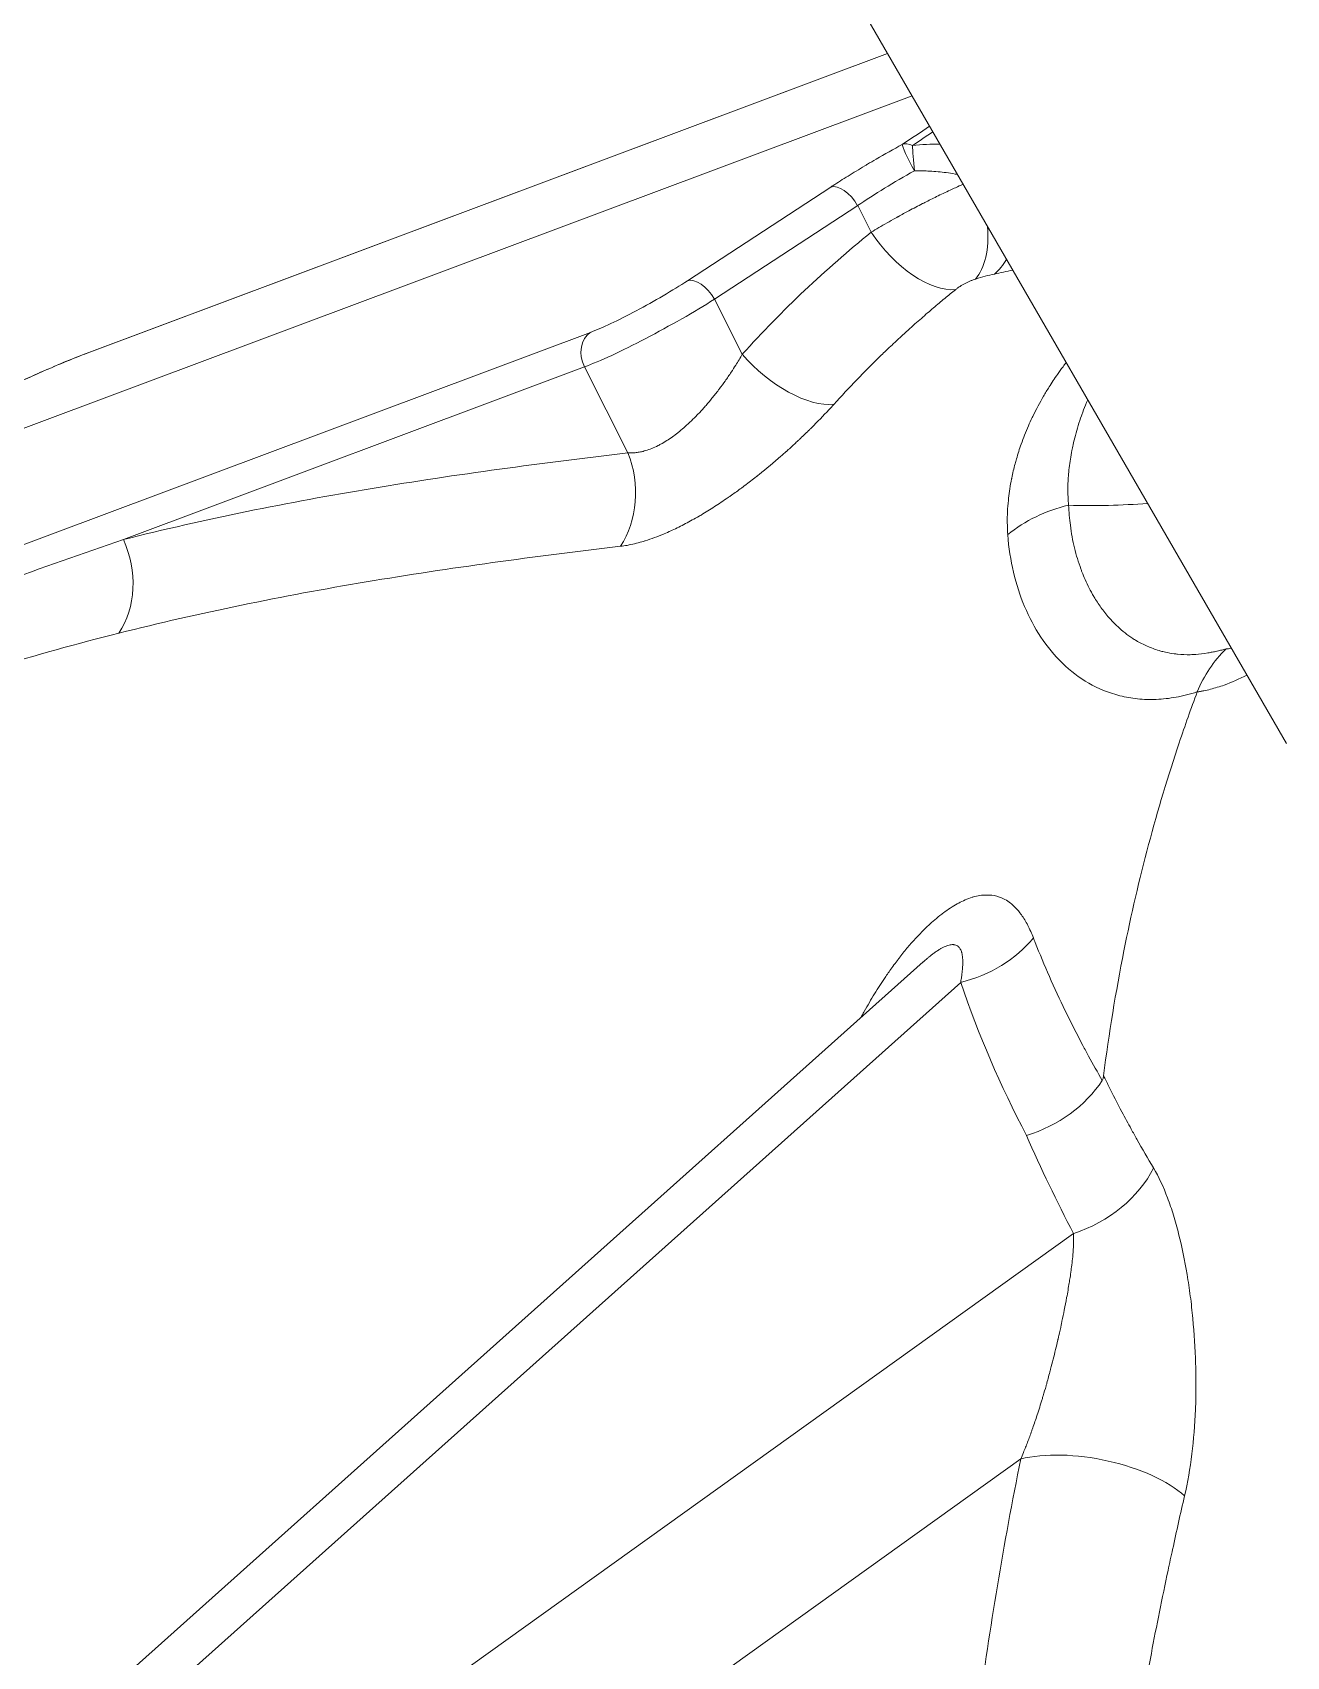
# Model space of a CAD drawing. Header units: millimetres. Extents: x -2122 to 22797, y 3569 to 89276.
# Drawn here: x 6166.5 to 6257.8, y 81615.7 to 81734 of the extents above; entities that cross this region are included whole.
import ezdxf

# ---------------------------------------------------------------- set-up
doc = ezdxf.new("R2010")
doc.units = ezdxf.units.MM
doc.header["$LTSCALE"] = 20
doc.layers.add('IA-TRAZ', color=8, linetype='Continuous', lineweight=5)

# ---------------------------------------------------------------- blocks, each defined once
blk = doc.blocks.new('A$C6cb7b9ed')
at = {"color": 0, "linetype": 'Continuous', "lineweight": 0, "extrusion": (2.77556e-16, 0.816497, 0.57735)}
for p, q in [((-2211.93, 5715.74), (-2299.34, 5867.06)), ((-2299.48, 5744.12), (-2240.98, 5766.03)), ((-2299.36, 5744.18), (-2240.98, 5766.04)), ((-2239.2, 5762.95), (-2335.75, 5726.8)), ((-2245.13, 5756.3), (-2255.56, 5749.47)), ((-2253.6, 5748.12), (-2243.16, 5754.95)), ((-2243.16, 5754.95), (-2242.18, 5753)), ((-2251.57, 5744.11), (-2253.6, 5748.12)), ((-2262.63, 5745.71), (-2359.69, 5709.36)), ((-2296.66, 5730.61), (-2263.07, 5743.19)), ((-2263.07, 5743.19), (-2259.9, 5736.92)), ((-2238.39, 5699.83), (-2299.88, 5644.84)), ((-2295.61, 5644.72), (-2235.66, 5698.34)), ((-2227.43, 5680.04), (-2285.14, 5638.68)), ((-2278.87, 5629.52), (-2231.28, 5663.62))]:
    blk.add_line(p, q, dxfattribs=at)
at = {"color": 0, "linetype": 'Continuous', "lineweight": 0, "extrusion": (-1.00222e-15, -4.2382e-16, -1)}
blk.add_ellipse((-2238.96, 5757.69), major_axis=(-0.95, 1.73), ratio=0.079672, start_param=-1.64622, end_param=-0.108928, dxfattribs=at)
at = {"color": 0, "linetype": 'Continuous', "lineweight": 0}
for centre, major_axis, ratio, start_param, end_param in [((-2238.96, 5757.69), (-1.09, 1.65), 0.559441, -0.721423, -0.131116), ((-2244.17, 5754.58), (-1.08, 1.65), 0.529204, -1.696123, -0.128066), ((-2237.46, 5754.97), (1.98, -6), 0.538259, 0.31409, 1.138154), ((-2236.06, 5755.36), (1.3, -6.19), 0.720079, 0.379221, 0.655771), ((-2254.6, 5747.76), (-1.08, 1.65), 0.529204, -1.696123, -0.128066), ((-2264.37, 5734.34), (-0.74, 6.28), 0.792327, -2.396692, -1.241671), ((-2240.24, 5782.54), (47.5, -34.08), 0.754344, -0.84227, -0.73103), ((-2301.13, 5728.03), (-1.54, 6.13), 0.805696, -2.514891, -1.345427), ((-2236.66, 5704.11), (7.48, 2.53), 0.737125, -1.685491, -0.859745), ((-2231.86, 5692.96), (7.14, 3.39), 0.728248, -1.771206, -0.865523), ((-2228.43, 5685.81), (6.99, 3.68), 0.724338, -1.800621, -0.787684), ((-2226.01, 5660.22), (-7.75, 1.55), 0.430767, -2.513071, -0.739128)]:
    blk.add_ellipse(centre, major_axis=major_axis, ratio=ratio, start_param=start_param, end_param=end_param, dxfattribs=at)
at = {"color": 0, "linetype": 'Continuous', "lineweight": 0, "extrusion": (-2.14319e-15, -4.49441e-17, -1)}
blk.add_ellipse((-2238.96, 5757.69), major_axis=(-0.19, 1.97), ratio=0.043695, start_param=-1.671463, end_param=-0.579916, dxfattribs=at)
at = {"color": 0, "linetype": 'Continuous', "lineweight": 0, "extrusion": (5.55903e-16, -5.76794e-16, -1)}
blk.add_ellipse((-2239.14, 5756.37), major_axis=(6.86, 3.95), ratio=0.115747, start_param=-2.129847, end_param=-1.487653, dxfattribs=at)
at = {"color": 0, "linetype": 'Continuous', "lineweight": 0, "extrusion": (-1.78332e-17, 1.99352e-16, -1)}
blk.add_ellipse((-2238.97, 5754.16), major_axis=(3.96, -4.93), ratio=0.51835, start_param=0.321714, end_param=1.747582, dxfattribs=at)
at = {"color": 0, "linetype": 'Continuous', "lineweight": 0, "extrusion": (-1.29861e-16, 1.88471e-16, -1)}
blk.add_ellipse((-2261.67, 5744), major_axis=(-0.69, 1.85), ratio=0.812738, start_param=-1.705522, end_param=-0.187085, dxfattribs=at)
at = {"color": 0, "linetype": 'Continuous', "lineweight": 0, "extrusion": (-7.7876e-17, 2.0794e-16, -1)}
blk.add_ellipse((-2298.66, 5742.33), major_axis=(-0.69, 1.85), ratio=0.812738, start_param=-0.082365, end_param=0, dxfattribs=at)
at = {"color": 0, "linetype": 'Continuous', "lineweight": 0, "extrusion": (1.15554e-16, 4.53293e-17, -1)}
blk.add_ellipse((-2248.36, 5745.27), major_axis=(-4.7, 4.23), ratio=0.491937, start_param=-2.727679, end_param=-1.312909, dxfattribs=at)
at = {"color": 0, "linetype": 'Continuous', "lineweight": 0, "extrusion": (1.72633e-17, 2.28226e-16, -1)}
blk.add_ellipse((-2225.7, 5724.76), major_axis=(9.74, 1.67), ratio=0.87119, start_param=-2.148387, end_param=-1.63804, dxfattribs=at)
at = {"color": 0, "linetype": 'Continuous', "lineweight": 0, "extrusion": (-5.343e-17, 1.50573e-17, -1)}
blk.add_ellipse((-2212.23, 5716.58), major_axis=(2.23, 7.91), ratio=0.830575, start_param=-1.432656, end_param=-0.960015, dxfattribs=at)
at = {"color": 0, "linetype": 'Continuous', "lineweight": 0}
for points in [[(-2237.92, 5760.73), (-2238.58, 5760.29), (-2239.25, 5759.84), (-2239.92, 5759.4)], [(-2239.17, 5759.33), (-2238.67, 5759.66), (-2238.18, 5759.99), (-2237.68, 5760.31)], [(-2237.17, 5759.43), (-2237.82, 5759.43), (-2238.49, 5759.4), (-2239.17, 5759.33)], [(-2233.2, 5749.96), (-2232.76, 5750.05), (-2232.32, 5750.15), (-2231.86, 5750.25)], [(-2235.66, 5698.34), (-2234.37, 5694.53), (-2232.76, 5690.82), (-2230.86, 5687.19)], [(-2230.86, 5687.19), (-2229.82, 5684.77), (-2228.67, 5682.4), (-2227.43, 5680.04)], [(-2231.28, 5663.62), (-2232.53, 5657.42), (-2233.55, 5651.29), (-2234.35, 5645.22)]]:
    blk.add_open_spline(points, degree=3, dxfattribs=at)
for points, knots in [([(-2239.92, 5759.4), (-2240.55, 5759.06), (-2241.19, 5758.7), (-2241.82, 5758.33), (-2242.03, 5758.21), (-2242.24, 5758.08), (-2242.45, 5757.96), (-2242.52, 5757.92), (-2242.59, 5757.88), (-2242.65, 5757.84), (-2243.07, 5757.59), (-2243.47, 5757.34), (-2243.86, 5757.1), (-2244.24, 5756.87), (-2244.61, 5756.63), (-2244.96, 5756.41), (-2245.01, 5756.37), (-2245.07, 5756.33), (-2245.13, 5756.3)], [0.8762429, 0.8762429, 0.8762429, 0.8762429, 1.098343, 1.098343, 1.098343, 1.1730731, 1.1730731, 1.1730731, 1.1973396, 1.1973396, 1.1973396, 1.3466721, 1.3466721, 1.3466721, 1.4942086, 1.4942086, 1.4942086, 1.5184364, 1.5184364, 1.5184364, 1.5184364]), ([(-2239.02, 5757.48), (-2238.84, 5757.49), (-2238.65, 5757.49), (-2238.28, 5757.48), (-2238.09, 5757.47), (-2237.7, 5757.45), (-2237.51, 5757.43), (-2237.11, 5757.4), (-2236.92, 5757.37), (-2236.5, 5757.32), (-2236.28, 5757.28), (-2236.01, 5757.24), (-2235.95, 5757.22), (-2235.89, 5757.21)], [0, 0, 0, 0, 0.00027917, 0.00027917, 0.000566024, 0.000566024, 0.000871053, 0.000871053, 0.001176083, 0.001176083, 0.00152385, 0.00152385, 0.001619009, 0.001619009, 0.001619009, 0.001619009]), ([(-2235.48, 5756.51), (-2235.67, 5756.42), (-2235.85, 5756.34), (-2236.04, 5756.25), (-2236.17, 5756.19), (-2236.3, 5756.13), (-2236.43, 5756.07), (-2236.76, 5755.92), (-2237.09, 5755.76), (-2237.42, 5755.6), (-2237.71, 5755.46), (-2237.99, 5755.32), (-2238.27, 5755.17), (-2238.33, 5755.14), (-2238.38, 5755.12), (-2238.43, 5755.09), (-2238.77, 5754.92), (-2239.1, 5754.75), (-2239.43, 5754.57), (-2239.69, 5754.43), (-2239.96, 5754.29), (-2240.21, 5754.14), (-2240.28, 5754.11), (-2240.34, 5754.07), (-2240.4, 5754.04), (-2240.83, 5753.8), (-2241.23, 5753.57), (-2241.62, 5753.34), (-2241.81, 5753.23), (-2242, 5753.11), (-2242.18, 5753)], [0.000581091, 0.000581091, 0.000581091, 0.000581091, 0.000921526, 0.000921526, 0.000921526, 0.001152155, 0.001152155, 0.001152155, 0.001728233, 0.001728233, 0.001728233, 0.002211671, 0.002211671, 0.002211671, 0.002304311, 0.002304311, 0.002304311, 0.002880388, 0.002880388, 0.002880388, 0.003342503, 0.003342503, 0.003342503, 0.003456466, 0.003456466, 0.003456466, 0.004226046, 0.004226046, 0.004226046, 0.004608621, 0.004608621, 0.004608621, 0.004608621]), ([(-2242.18, 5753), (-2243.85, 5751.66), (-2245.46, 5750.24), (-2247.03, 5748.76), (-2248.6, 5747.28), (-2250.11, 5745.73), (-2251.57, 5744.11)], [0, 0, 0, 0, 0.003795928, 0.003795928, 0.003795928, 0.007591855, 0.007591855, 0.007591855, 0.007591855]), ([(-2255.56, 5749.47), (-2256.1, 5749.13), (-2256.7, 5748.75), (-2257.98, 5748), (-2258.64, 5747.63), (-2259.94, 5746.94), (-2260.57, 5746.62), (-2261.71, 5746.08), (-2262.22, 5745.86), (-2262.63, 5745.71)], [4.764749, 4.764749, 4.764749, 4.764749, 5.144358, 5.144358, 5.523967, 5.523967, 5.903576, 5.903576, 6.283185, 6.283185, 6.283185, 6.283185]), ([(-2236.02, 5748.83), (-2235.96, 5748.88), (-2235.9, 5748.92), (-2235.84, 5748.97), (-2235.8, 5749), (-2235.75, 5749.03), (-2235.7, 5749.06), (-2235.65, 5749.1), (-2235.59, 5749.13), (-2235.53, 5749.17), (-2235.46, 5749.21), (-2235.4, 5749.24), (-2235.34, 5749.27), (-2235.28, 5749.31), (-2235.21, 5749.34), (-2235.15, 5749.37), (-2235.08, 5749.4), (-2235.02, 5749.43), (-2234.95, 5749.46), (-2234.88, 5749.49), (-2234.81, 5749.51), (-2234.74, 5749.54), (-2234.69, 5749.56), (-2234.63, 5749.58), (-2234.58, 5749.59)], [0, 0, 0, 0, 0.0001258164, 0.0001258164, 0.0001258164, 0.0002123415, 0.0002123415, 0.0002123415, 0.000319349, 0.000319349, 0.000319349, 0.0004272868, 0.0004272868, 0.0004272868, 0.0005363723, 0.0005363723, 0.0005363723, 0.0006466007, 0.0006466007, 0.0006466007, 0.0007729128, 0.0007729128, 0.0007729128, 0.0008704167, 0.0008704167, 0.0008704167, 0.0008704167]), ([(-2234.58, 5749.59), (-2234.33, 5749.67), (-2234.1, 5749.74), (-2233.87, 5749.8), (-2233.64, 5749.86), (-2233.42, 5749.91), (-2233.2, 5749.96)], [0, 0, 0, 0, 0.0004737853, 0.0004737853, 0.0004737853, 0.0009497758, 0.0009497758, 0.0009497758, 0.0009497758]), ([(-2263.07, 5743.19), (-2262.52, 5743.4), (-2261.84, 5743.68), (-2260.32, 5744.39), (-2259.47, 5744.81), (-2257.73, 5745.72), (-2256.84, 5746.21), (-2255.13, 5747.18), (-2254.32, 5747.67), (-2253.6, 5748.12)], [0, 0, 0, 0, 0.379609, 0.379609, 0.759218, 0.759218, 1.138827, 1.138827, 1.518436, 1.518436, 1.518436, 1.518436]), ([(-2244.9, 5740.46), (-2244.35, 5741.07), (-2243.79, 5741.67), (-2242.67, 5742.83), (-2242.11, 5743.4), (-2241.3, 5744.19), (-2241.07, 5744.41), (-2240.76, 5744.7), (-2240.68, 5744.77), (-2240.41, 5745.03), (-2240.22, 5745.21), (-2239.85, 5745.55), (-2239.67, 5745.71), (-2239.33, 5746.02), (-2239.16, 5746.17), (-2238.84, 5746.46), (-2238.68, 5746.59), (-2238.38, 5746.86), (-2238.23, 5746.99), (-2237.93, 5747.25), (-2237.79, 5747.37), (-2237.5, 5747.61), (-2237.37, 5747.73), (-2237.1, 5747.96), (-2236.96, 5748.07), (-2236.69, 5748.29), (-2236.56, 5748.4), (-2236.3, 5748.61), (-2236.17, 5748.71), (-2236.04, 5748.82), (-2236.03, 5748.83), (-2236.02, 5748.83)], [0, 0, 0, 0, 0.001420925, 0.001420925, 0.002825918, 0.002825918, 0.003391707, 0.003391707, 0.003572269, 0.003572269, 0.004042908, 0.004042908, 0.004467038, 0.004467038, 0.004860051, 0.004860051, 0.005229767, 0.005229767, 0.005580718, 0.005580718, 0.005915839, 0.005915839, 0.006230284, 0.006230284, 0.006534887, 0.006534887, 0.006839712, 0.006839712, 0.007123798, 0.007123798, 0.007144537, 0.007144537, 0.007144537, 0.007144537]), ([(-2306.87, 5740.86), (-2306.36, 5741.11), (-2305.78, 5741.38), (-2304.6, 5741.94), (-2303.97, 5742.22), (-2302.76, 5742.77), (-2302.15, 5743.03), (-2301.04, 5743.51), (-2300.52, 5743.72), (-2299.81, 5744), (-2299.57, 5744.1), (-2299.36, 5744.18)], [0, 0, 0, 0, 2.011652, 2.011652, 4.028614, 4.028614, 6.021073, 6.021073, 8.016327, 8.016327, 9.132771, 9.132771, 9.132771, 9.132771]), ([(-2306.81, 5740.88), (-2306.24, 5741.16), (-2305.6, 5741.47), (-2304.26, 5742.09), (-2303.57, 5742.4), (-2302.22, 5743), (-2301.57, 5743.28), (-2300.4, 5743.76), (-2299.89, 5743.97), (-2299.48, 5744.12)], [4.764749, 4.764749, 4.764749, 4.764749, 5.144358, 5.144358, 5.523967, 5.523967, 5.903576, 5.903576, 6.283185, 6.283185, 6.283185, 6.283185]), ([(-2251.57, 5744.11), (-2251.72, 5743.85), (-2251.88, 5743.59), (-2252.05, 5743.32), (-2252.15, 5743.15), (-2252.26, 5742.98), (-2252.38, 5742.81), (-2252.52, 5742.6), (-2252.67, 5742.38), (-2252.82, 5742.16), (-2252.95, 5741.98), (-2253.09, 5741.79), (-2253.23, 5741.61), (-2253.25, 5741.58), (-2253.28, 5741.54), (-2253.3, 5741.51), (-2253.46, 5741.31), (-2253.62, 5741.11), (-2253.78, 5740.91), (-2253.92, 5740.73), (-2254.07, 5740.56), (-2254.21, 5740.39), (-2254.25, 5740.35), (-2254.28, 5740.31), (-2254.32, 5740.27), (-2254.49, 5740.07), (-2254.67, 5739.88), (-2254.86, 5739.69), (-2254.99, 5739.54), (-2255.13, 5739.41), (-2255.27, 5739.27), (-2255.28, 5739.26), (-2255.29, 5739.26), (-2255.3, 5739.25), (-2255.34, 5739.21), (-2255.38, 5739.17), (-2255.42, 5739.13), (-2255.69, 5738.88), (-2255.97, 5738.63), (-2256.25, 5738.41), (-2256.31, 5738.36), (-2256.38, 5738.31), (-2256.44, 5738.26), (-2256.48, 5738.23), (-2256.51, 5738.21), (-2256.55, 5738.18), (-2256.69, 5738.08), (-2256.83, 5737.98), (-2256.97, 5737.89), (-2257.11, 5737.8), (-2257.26, 5737.71), (-2257.4, 5737.62), (-2257.48, 5737.58), (-2257.56, 5737.54), (-2257.63, 5737.5), (-2257.66, 5737.48), (-2257.68, 5737.47), (-2257.71, 5737.46), (-2257.86, 5737.38), (-2258.01, 5737.31), (-2258.17, 5737.25), (-2258.32, 5737.19), (-2258.46, 5737.14), (-2258.61, 5737.09), (-2258.68, 5737.07), (-2258.74, 5737.06), (-2258.8, 5737.04), (-2258.81, 5737.04), (-2258.82, 5737.03), (-2258.83, 5737.03), (-2258.94, 5737.01), (-2259.05, 5736.98), (-2259.15, 5736.97), (-2259.26, 5736.95), (-2259.36, 5736.94), (-2259.46, 5736.93), (-2259.57, 5736.92), (-2259.67, 5736.92), (-2259.77, 5736.92), (-2259.81, 5736.92), (-2259.86, 5736.92), (-2259.9, 5736.92)], [0, 0, 0, 0, 0.000504598, 0.000504598, 0.000504598, 0.000830495, 0.000830495, 0.000830495, 0.001243719, 0.001243719, 0.001243719, 0.0015927, 0.0015927, 0.0015927, 0.001655029, 0.001655029, 0.001655029, 0.002045321, 0.002045321, 0.002045321, 0.00238905, 0.00238905, 0.00238905, 0.002469833, 0.002469833, 0.002469833, 0.002871832, 0.002871832, 0.002871832, 0.003167595, 0.003167595, 0.003167595, 0.0031854, 0.0031854, 0.0031854, 0.003270352, 0.003270352, 0.003270352, 0.003850418, 0.003850418, 0.003850418, 0.003981751, 0.003981751, 0.003981751, 0.004056504, 0.004056504, 0.004056504, 0.004335378, 0.004335378, 0.004335378, 0.004623993, 0.004623993, 0.004623993, 0.004778101, 0.004778101, 0.004778101, 0.004828658, 0.004828658, 0.004828658, 0.005136699, 0.005136699, 0.005136699, 0.005441408, 0.005441408, 0.005441408, 0.005574451, 0.005574451, 0.005574451, 0.005593909, 0.005593909, 0.005593909, 0.005816447, 0.005816447, 0.005816447, 0.006043848, 0.006043848, 0.006043848, 0.006275493, 0.006275493, 0.006275493, 0.006370801, 0.006370801, 0.006370801, 0.006370801]), ([(-2227.97, 5743.51), (-2228.05, 5743.41), (-2228.13, 5743.31), (-2228.34, 5743.02), (-2228.48, 5742.83), (-2228.82, 5742.34), (-2229.02, 5742.04), (-2229.36, 5741.51), (-2229.49, 5741.28), (-2229.9, 5740.58), (-2230.15, 5740.11), (-2230.4, 5739.6), (-2230.42, 5739.55), (-2230.54, 5739.3), (-2230.64, 5739.09), (-2230.92, 5738.45), (-2231.09, 5738.01), (-2231.38, 5737.21), (-2231.49, 5736.85), (-2231.63, 5736.37), (-2231.66, 5736.25), (-2231.79, 5735.78), (-2231.87, 5735.44), (-2231.94, 5735.07), (-2231.95, 5735.05), (-2232.05, 5734.55), (-2232.12, 5734.08), (-2232.18, 5733.57), (-2232.18, 5733.51), (-2232.25, 5732.91), (-2232.27, 5732.38), (-2232.26, 5731.55), (-2232.25, 5731.25), (-2232.23, 5730.96)], [0.00794442, 0.00794442, 0.00794442, 0.00794442, 0.00819627, 0.00819627, 0.00864986, 0.00864986, 0.0093976, 0.0093976, 0.00994543, 0.00994543, 0.01111522, 0.01111522, 0.01123331, 0.01123331, 0.01174701, 0.01174701, 0.01285915, 0.01285915, 0.01378506, 0.01378506, 0.01409642, 0.01409642, 0.01499066, 0.01499066, 0.01505018, 0.01505018, 0.01630673, 0.01630673, 0.01644584, 0.01644584, 0.0179417, 0.0179417, 0.01879525, 0.01879525, 0.01879525, 0.01879525]), ([(-2227.8, 5733.12), (-2227.82, 5733.32), (-2227.83, 5733.52), (-2227.85, 5733.94), (-2227.85, 5734.15), (-2227.85, 5734.59), (-2227.84, 5734.81), (-2227.82, 5735.1), (-2227.82, 5735.17), (-2227.8, 5735.43), (-2227.78, 5735.64), (-2227.73, 5736.05), (-2227.7, 5736.26), (-2227.64, 5736.68), (-2227.6, 5736.89), (-2227.53, 5737.24), (-2227.5, 5737.37), (-2227.42, 5737.74), (-2227.37, 5737.97), (-2227.24, 5738.44), (-2227.18, 5738.68), (-2227.03, 5739.16), (-2226.95, 5739.4), (-2226.83, 5739.72), (-2226.8, 5739.81), (-2226.69, 5740.12), (-2226.59, 5740.35), (-2226.46, 5740.66), (-2226.43, 5740.73), (-2226.4, 5740.8)], [0, 0, 0, 0, 0.000622228, 0.000622228, 0.001250601, 0.001250601, 0.001888345, 0.001888345, 0.002081595, 0.002081595, 0.002651937, 0.002651937, 0.003225585, 0.003225585, 0.003804884, 0.003804884, 0.004163191, 0.004163191, 0.004784557, 0.004784557, 0.00540861, 0.00540861, 0.006033306, 0.006033306, 0.006244786, 0.006244786, 0.006839925, 0.006839925, 0.007016735, 0.007016735, 0.007016735, 0.007016735]), ([(-2260.45, 5730.12), (-2260.29, 5730.14), (-2260.12, 5730.16), (-2259.95, 5730.19), (-2259.78, 5730.23), (-2259.6, 5730.26), (-2259.42, 5730.31), (-2259.24, 5730.35), (-2259.06, 5730.4), (-2258.88, 5730.45), (-2258.82, 5730.47), (-2258.77, 5730.48), (-2258.71, 5730.5), (-2258.69, 5730.51), (-2258.67, 5730.51), (-2258.65, 5730.52), (-2258.2, 5730.66), (-2257.74, 5730.83), (-2257.26, 5731.03), (-2257.11, 5731.1), (-2256.95, 5731.17), (-2256.78, 5731.24), (-2256.75, 5731.26), (-2256.71, 5731.27), (-2256.68, 5731.29), (-2256.36, 5731.44), (-2256.04, 5731.6), (-2255.71, 5731.77), (-2255.38, 5731.94), (-2255.05, 5732.13), (-2254.72, 5732.32), (-2254.67, 5732.35), (-2254.62, 5732.37), (-2254.57, 5732.4), (-2254.25, 5732.6), (-2253.92, 5732.8), (-2253.59, 5733.01), (-2253.27, 5733.22), (-2252.94, 5733.44), (-2252.61, 5733.67), (-2252.55, 5733.7), (-2252.5, 5733.74), (-2252.45, 5733.78), (-2252.21, 5733.95), (-2251.97, 5734.12), (-2251.72, 5734.3), (-2251.66, 5734.34), (-2251.6, 5734.39), (-2251.54, 5734.43), (-2251.49, 5734.47), (-2251.44, 5734.51), (-2251.39, 5734.55), (-2251.1, 5734.76), (-2250.82, 5734.98), (-2250.54, 5735.2), (-2250.53, 5735.21), (-2250.51, 5735.23), (-2250.49, 5735.24), (-2250.45, 5735.28), (-2250.4, 5735.32), (-2250.35, 5735.35), (-2249.81, 5735.78), (-2249.28, 5736.23), (-2248.76, 5736.68), (-2248.67, 5736.77), (-2248.57, 5736.86), (-2248.47, 5736.94), (-2248.44, 5736.97), (-2248.42, 5736.99), (-2248.39, 5737.01), (-2248.38, 5737.02), (-2248.37, 5737.03), (-2248.36, 5737.03), (-2248.17, 5737.21), (-2247.97, 5737.39), (-2247.77, 5737.57), (-2247.68, 5737.66), (-2247.59, 5737.74), (-2247.5, 5737.83), (-2247.47, 5737.85), (-2247.45, 5737.88), (-2247.42, 5737.9), (-2247.19, 5738.12), (-2246.96, 5738.34), (-2246.74, 5738.55), (-2246.69, 5738.61), (-2246.63, 5738.66), (-2246.58, 5738.71), (-2246.56, 5738.73), (-2246.54, 5738.75), (-2246.53, 5738.76), (-2246.09, 5739.2), (-2245.67, 5739.63), (-2245.26, 5740.07), (-2245.14, 5740.2), (-2245.02, 5740.33), (-2244.9, 5740.46)], [0, 0, 0, 0, 0.00040918, 0.00040918, 0.00040918, 0.00082183, 0.00082183, 0.00082183, 0.00122915, 0.00122915, 0.00122915, 0.00135605, 0.00135605, 0.00135605, 0.00139494, 0.00139494, 0.00139494, 0.00238256, 0.00238256, 0.00238256, 0.0027121, 0.0027121, 0.0027121, 0.0027832, 0.0027832, 0.0027832, 0.00342567, 0.00342567, 0.00342567, 0.00406814, 0.00406814, 0.00406814, 0.00416136, 0.00416136, 0.00416136, 0.00479277, 0.00479277, 0.00479277, 0.00542419, 0.00542419, 0.00542419, 0.00552455, 0.00552455, 0.00552455, 0.00598551, 0.00598551, 0.00598551, 0.00610221, 0.00610221, 0.00610221, 0.00620049, 0.00620049, 0.00620049, 0.0067482, 0.0067482, 0.0067482, 0.00678024, 0.00678024, 0.00678024, 0.00687284, 0.00687284, 0.00687284, 0.00793408, 0.00793408, 0.00793408, 0.00813629, 0.00813629, 0.00813629, 0.00818897, 0.00818897, 0.00818897, 0.00820732, 0.00820732, 0.00820732, 0.00861725, 0.00861725, 0.00861725, 0.00881431, 0.00881431, 0.00881431, 0.00887, 0.00887, 0.00887, 0.00937001, 0.00937001, 0.00937001, 0.00949233, 0.00949233, 0.00949233, 0.00953101, 0.00953101, 0.00953101, 0.01053858, 0.01053858, 0.01053858, 0.01084838, 0.01084838, 0.01084838, 0.01084838]), ([(-2259.9, 5736.92), (-2266.17, 5736.19), (-2272.39, 5735.36), (-2278.53, 5734.34), (-2284.67, 5733.32), (-2290.73, 5732.1), (-2296.66, 5730.61)], [0, 0, 0, 0, 0.01567761, 0.01567761, 0.01567761, 0.03135521, 0.03135521, 0.03135521, 0.03135521]), ([(-2216.33, 5722.64), (-2216.43, 5722.61), (-2216.54, 5722.59), (-2216.64, 5722.56), (-2216.75, 5722.54), (-2216.86, 5722.51), (-2216.97, 5722.49), (-2216.98, 5722.48), (-2216.99, 5722.48), (-2217, 5722.48), (-2217.11, 5722.45), (-2217.22, 5722.43), (-2217.33, 5722.41), (-2217.38, 5722.4), (-2217.43, 5722.39), (-2217.47, 5722.38), (-2217.54, 5722.37), (-2217.6, 5722.36), (-2217.66, 5722.35), (-2217.96, 5722.29), (-2218.26, 5722.26), (-2218.54, 5722.24), (-2218.6, 5722.24), (-2218.65, 5722.23), (-2218.7, 5722.23), (-2218.78, 5722.23), (-2218.86, 5722.22), (-2218.93, 5722.22), (-2219.25, 5722.22), (-2219.56, 5722.23), (-2219.86, 5722.26), (-2219.94, 5722.27), (-2220.03, 5722.28), (-2220.11, 5722.29), (-2220.33, 5722.32), (-2220.54, 5722.36), (-2220.75, 5722.4), (-2220.81, 5722.42), (-2220.88, 5722.43), (-2220.94, 5722.45), (-2221.03, 5722.47), (-2221.12, 5722.5), (-2221.21, 5722.52), (-2221.51, 5722.61), (-2221.79, 5722.72), (-2222.07, 5722.84), (-2222.35, 5722.96), (-2222.61, 5723.1), (-2222.87, 5723.25), (-2222.95, 5723.3), (-2223.04, 5723.35), (-2223.12, 5723.4), (-2223.51, 5723.66), (-2223.88, 5723.95), (-2224.22, 5724.27), (-2224.31, 5724.35), (-2224.41, 5724.44), (-2224.5, 5724.54), (-2224.57, 5724.61), (-2224.63, 5724.68), (-2224.7, 5724.75), (-2224.91, 5724.98), (-2225.11, 5725.22), (-2225.3, 5725.48), (-2225.49, 5725.72), (-2225.66, 5725.98), (-2225.83, 5726.24), (-2225.87, 5726.31), (-2225.92, 5726.39), (-2225.96, 5726.47), (-2226.2, 5726.86), (-2226.4, 5727.27), (-2226.59, 5727.7), (-2226.68, 5727.88), (-2226.75, 5728.07), (-2226.83, 5728.27), (-2226.85, 5728.33), (-2226.88, 5728.4), (-2226.9, 5728.47), (-2227.08, 5728.96), (-2227.24, 5729.47), (-2227.37, 5730), (-2227.5, 5730.54), (-2227.6, 5731.09), (-2227.67, 5731.65), (-2227.73, 5732.13), (-2227.78, 5732.62), (-2227.8, 5733.12)], [0, 0, 0, 0, 0.00030426, 0.00030426, 0.00030426, 0.00061545, 0.00061545, 0.00061545, 0.00064268, 0.00064268, 0.00064268, 0.00096402, 0.00096402, 0.00096402, 0.00110074, 0.00110074, 0.00110074, 0.00128536, 0.00128536, 0.00128536, 0.00216634, 0.00216634, 0.00216634, 0.00232958, 0.00232958, 0.00232958, 0.00257072, 0.00257072, 0.00257072, 0.00356951, 0.00356951, 0.00356951, 0.00385608, 0.00385608, 0.00385608, 0.0045921, 0.0045921, 0.0045921, 0.00481984, 0.00481984, 0.00481984, 0.00514144, 0.00514144, 0.00514144, 0.00624741, 0.00624741, 0.00624741, 0.00735338, 0.00735338, 0.00735338, 0.00771216, 0.00771216, 0.00771216, 0.00944827, 0.00944827, 0.00944827, 0.00992744, 0.00992744, 0.00992744, 0.01028288, 0.01028288, 0.01028288, 0.011434, 0.011434, 0.011434, 0.01253886, 0.01253886, 0.01253886, 0.0128536, 0.0128536, 0.0128536, 0.01447005, 0.01447005, 0.01447005, 0.01518303, 0.01518303, 0.01518303, 0.01542432, 0.01542432, 0.01542432, 0.01721973, 0.01721973, 0.01721973, 0.01903444, 0.01903444, 0.01903444, 0.02056575, 0.02056575, 0.02056575, 0.02056575]), ([(-2296.66, 5730.61), (-2299.64, 5729.58), (-2302.61, 5728.54), (-2305.58, 5727.48), (-2308.54, 5726.42), (-2311.49, 5725.34), (-2314.43, 5724.24), (-2317.38, 5723.14), (-2320.32, 5722.01), (-2323.25, 5720.87), (-2326.17, 5719.72), (-2329.09, 5718.56), (-2331.99, 5717.38)], [0, 0, 0, 0, 0.00819686, 0.00819686, 0.00819686, 0.01639248, 0.01639248, 0.01639248, 0.02459347, 0.02459347, 0.02459347, 0.03278496, 0.03278496, 0.03278496, 0.03278496]), ([(-2296.98, 5723.79), (-2291.09, 5725.28), (-2285.07, 5726.5), (-2272.87, 5728.55), (-2266.68, 5729.38), (-2260.45, 5730.12)], [0.05823079, 0.05823079, 0.05823079, 0.05823079, 0.07376086, 0.07376086, 0.08929092, 0.08929092, 0.08929092, 0.08929092]), ([(-2232.23, 5730.96), (-2232.09, 5729.08), (-2231.67, 5727.32), (-2230.67, 5724.94), (-2230.28, 5724.2), (-2229.36, 5722.81), (-2228.83, 5722.17), (-2227.67, 5721.04), (-2227.03, 5720.55), (-2225.64, 5719.75), (-2224.88, 5719.44), (-2223.65, 5719.13), (-2223.22, 5719.05), (-2222.34, 5718.96), (-2221.88, 5718.95), (-2220.94, 5718.98), (-2220.46, 5719.04), (-2219.72, 5719.17), (-2219.47, 5719.22), (-2219.08, 5719.32), (-2218.95, 5719.35), (-2218.69, 5719.43), (-2218.56, 5719.47), (-2218.43, 5719.51)], [0, 0, 0, 0, 0.00545611, 0.00545611, 0.00818417, 0.00818417, 0.01091222, 0.01091222, 0.01364028, 0.01364028, 0.01636833, 0.01636833, 0.01773236, 0.01773236, 0.01909639, 0.01909639, 0.02046042, 0.02046042, 0.02114243, 0.02114243, 0.02148344, 0.02148344, 0.02182445, 0.02182445, 0.02182445, 0.02182445]), ([(-2331.91, 5710.69), (-2329.17, 5712.11), (-2326.37, 5713.45), (-2323.53, 5714.72), (-2320.69, 5715.98), (-2317.82, 5717.16), (-2314.91, 5718.25), (-2311.99, 5719.34), (-2309.05, 5720.34), (-2306.06, 5721.26), (-2303.08, 5722.18), (-2300.05, 5723.02), (-2296.98, 5723.79)], [0, 0, 0, 0, 0.00809751, 0.00809751, 0.00809751, 0.01619739, 0.01619739, 0.01619739, 0.02430315, 0.02430315, 0.02430315, 0.03241229, 0.03241229, 0.03241229, 0.03241229]), ([(-2215.94, 5722.69), (-2216.01, 5722.68), (-2216.08, 5722.67), (-2216.15, 5722.66), (-2216.21, 5722.65), (-2216.27, 5722.64), (-2216.33, 5722.64)], [0.00720588, 0.00720588, 0.00720588, 0.00720588, 0.0074393272, 0.0074393272, 0.0074393272, 0.0076580982, 0.0076580982, 0.0076580982, 0.0076580982]), ([(-2218.43, 5719.51), (-2218.35, 5719.52), (-2218.27, 5719.53), (-2218.11, 5719.56), (-2217.87, 5719.61), (-2217.62, 5719.66), (-2217.13, 5719.79), (-2216.8, 5719.89), (-2215.92, 5720.2), (-2215.37, 5720.45), (-2214.81, 5720.73)], [-0.00000006, -0.00000006, -0.00000006, -0.00000006, 0.000258574, 0.000258574, 0.000517209, 0.001034477, 0.001034477, 0.002069015, 0.002069015, 0.003753171, 0.003753171, 0.003753171, 0.003753171]), ([(-2225.25, 5691.54), (-2224.86, 5694.62), (-2224.36, 5697.66), (-2222.72, 5705.9), (-2221.36, 5710.98), (-2219.32, 5717.06), (-2218.88, 5718.29), (-2218.43, 5719.51)], [0.76494953, 0.76494953, 0.76494953, 0.76494953, 0.77083333, 0.77083333, 0.78125, 0.78125, 0.783943, 0.783943, 0.783943, 0.783943]), ([(-2230.36, 5701.58), (-2230.42, 5701.75), (-2230.49, 5701.9), (-2230.63, 5702.21), (-2230.7, 5702.36), (-2230.79, 5702.53), (-2230.81, 5702.57), (-2230.9, 5702.74), (-2230.97, 5702.87), (-2231.13, 5703.12), (-2231.21, 5703.23), (-2231.32, 5703.38), (-2231.35, 5703.42), (-2231.38, 5703.45), (-2231.38, 5703.46), (-2231.5, 5703.61), (-2231.63, 5703.75), (-2231.85, 5703.96), (-2231.94, 5704.05), (-2232.04, 5704.12), (-2232.04, 5704.12), (-2232.17, 5704.22), (-2232.3, 5704.31), (-2232.56, 5704.45), (-2232.69, 5704.51), (-2232.83, 5704.56), (-2232.84, 5704.56), (-2233.08, 5704.65), (-2233.33, 5704.7), (-2233.64, 5704.71), (-2233.69, 5704.71), (-2233.74, 5704.71), (-2233.76, 5704.71), (-2233.93, 5704.71), (-2234.1, 5704.7), (-2234.43, 5704.65), (-2234.58, 5704.61), (-2234.76, 5704.56), (-2234.79, 5704.55), (-2234.98, 5704.49), (-2235.16, 5704.43), (-2235.49, 5704.28), (-2235.65, 5704.21), (-2235.84, 5704.1), (-2235.88, 5704.08), (-2236.25, 5703.88), (-2236.58, 5703.66), (-2236.95, 5703.38), (-2237, 5703.35), (-2237.21, 5703.18), (-2237.38, 5703.04), (-2237.7, 5702.77), (-2237.85, 5702.64), (-2238.2, 5702.31), (-2238.39, 5702.12), (-2238.75, 5701.75), (-2238.91, 5701.58), (-2239.11, 5701.35), (-2239.16, 5701.3), (-2239.4, 5701.03), (-2239.6, 5700.8), (-2239.89, 5700.44), (-2239.99, 5700.31), (-2240.13, 5700.13), (-2240.17, 5700.08), (-2240.42, 5699.75), (-2240.62, 5699.48), (-2240.9, 5699.09), (-2240.98, 5698.97), (-2241.1, 5698.81), (-2241.13, 5698.75), (-2241.43, 5698.31), (-2241.69, 5697.92), (-2242.19, 5697.09), (-2242.44, 5696.67), (-2242.73, 5696.15), (-2242.78, 5696.07), (-2242.84, 5695.95), (-2242.86, 5695.92), (-2242.9, 5695.84), (-2242.92, 5695.8), (-2242.95, 5695.76)], [0, 0, 0, 0, 0.00040292, 0.00040292, 0.0007987, 0.0007987, 0.00089563, 0.00089563, 0.00128511, 0.00128511, 0.00165686, 0.00165686, 0.00177767, 0.00177767, 0.00179126, 0.00179126, 0.00231447, 0.00231447, 0.00267937, 0.00267937, 0.0026869, 0.0026869, 0.00314725, 0.00314725, 0.00358253, 0.00358253, 0.00359145, 0.00359145, 0.00434947, 0.00434947, 0.00447816, 0.00447816, 0.00451137, 0.00451137, 0.0049742, 0.0049742, 0.00537379, 0.00537379, 0.00543616, 0.00543616, 0.00588317, 0.00588317, 0.00626942, 0.00626942, 0.00635841, 0.00635841, 0.00716506, 0.00716506, 0.0072741, 0.0072741, 0.0076976, 0.0076976, 0.00806069, 0.00806069, 0.00855222, 0.00855222, 0.00895632, 0.00895632, 0.00907813, 0.00907813, 0.00958646, 0.00958646, 0.00985195, 0.00985195, 0.00996752, 0.00996752, 0.01052269, 0.01052269, 0.01074758, 0.01074758, 0.01085, 0.01085, 0.01160698, 0.01160698, 0.01238884, 0.01238884, 0.01253885, 0.01253885, 0.01259888, 0.01259888, 0.01267616, 0.01267616, 0.01267616, 0.01267616]), ([(-2238.39, 5699.83), (-2238.38, 5699.84), (-2238.37, 5699.85), (-2238.35, 5699.87), (-2238.28, 5699.93), (-2238.2, 5700), (-2238.12, 5700.07), (-2238.1, 5700.08), (-2238.09, 5700.09), (-2238.08, 5700.1), (-2238.05, 5700.13), (-2238.03, 5700.15), (-2238, 5700.17), (-2237.93, 5700.22), (-2237.86, 5700.28), (-2237.79, 5700.34), (-2237.72, 5700.39), (-2237.64, 5700.45), (-2237.57, 5700.5), (-2237.49, 5700.56), (-2237.41, 5700.61), (-2237.33, 5700.67), (-2237.26, 5700.71), (-2237.2, 5700.75), (-2237.14, 5700.78), (-2237.08, 5700.82), (-2237.02, 5700.85), (-2236.95, 5700.88), (-2236.89, 5700.91), (-2236.84, 5700.94), (-2236.78, 5700.97), (-2236.74, 5700.98), (-2236.71, 5701), (-2236.67, 5701.01), (-2236.62, 5701.03), (-2236.56, 5701.05), (-2236.51, 5701.06), (-2236.46, 5701.07), (-2236.41, 5701.08), (-2236.36, 5701.09), (-2236.3, 5701.1), (-2236.25, 5701.1), (-2236.2, 5701.1), (-2236.19, 5701.1), (-2236.17, 5701.1), (-2236.15, 5701.09), (-2236.1, 5701.09), (-2236.05, 5701.08), (-2236.01, 5701.06), (-2235.97, 5701.05), (-2235.92, 5701.02), (-2235.88, 5701), (-2235.87, 5700.98), (-2235.85, 5700.97), (-2235.83, 5700.96), (-2235.82, 5700.94), (-2235.8, 5700.93), (-2235.79, 5700.92), (-2235.77, 5700.89), (-2235.74, 5700.86), (-2235.72, 5700.83), (-2235.7, 5700.79), (-2235.68, 5700.76), (-2235.66, 5700.72), (-2235.64, 5700.68), (-2235.62, 5700.64), (-2235.61, 5700.59), (-2235.6, 5700.57), (-2235.59, 5700.54), (-2235.58, 5700.51), (-2235.58, 5700.5), (-2235.58, 5700.5), (-2235.58, 5700.49), (-2235.56, 5700.44), (-2235.55, 5700.38), (-2235.54, 5700.32), (-2235.53, 5700.25), (-2235.53, 5700.19), (-2235.52, 5700.12), (-2235.51, 5700.05), (-2235.51, 5699.99), (-2235.51, 5699.92), (-2235.51, 5699.9), (-2235.51, 5699.88), (-2235.51, 5699.86), (-2235.51, 5699.77), (-2235.51, 5699.68), (-2235.51, 5699.58), (-2235.52, 5699.48), (-2235.52, 5699.38), (-2235.53, 5699.27), (-2235.54, 5699.23), (-2235.54, 5699.18), (-2235.55, 5699.13), (-2235.56, 5699.03), (-2235.57, 5698.93), (-2235.58, 5698.82), (-2235.6, 5698.71), (-2235.62, 5698.6), (-2235.64, 5698.48), (-2235.64, 5698.43), (-2235.65, 5698.39), (-2235.66, 5698.34)], [0.005116229, 0.005116229, 0.005116229, 0.005116229, 0.005144074, 0.005144074, 0.005144074, 0.005308729, 0.005308729, 0.005308729, 0.005339783, 0.005339783, 0.005339783, 0.00539186, 0.00539186, 0.00539186, 0.005541634, 0.005541634, 0.005541634, 0.005691408, 0.005691408, 0.005691408, 0.005862437, 0.005862437, 0.005862437, 0.005990956, 0.005990956, 0.005990956, 0.006124238, 0.006124238, 0.006124238, 0.00625309, 0.00625309, 0.00625309, 0.006334082, 0.006334082, 0.006334082, 0.006462067, 0.006462067, 0.006462067, 0.006590051, 0.006590051, 0.006590051, 0.006734356, 0.006734356, 0.006734356, 0.00678538, 0.00678538, 0.00678538, 0.006943112, 0.006943112, 0.006943112, 0.007108754, 0.007108754, 0.007108754, 0.007189147, 0.007189147, 0.007189147, 0.007253695, 0.007253695, 0.007253695, 0.007390394, 0.007390394, 0.007390394, 0.007531179, 0.007531179, 0.007531179, 0.007678951, 0.007678951, 0.007678951, 0.007768756, 0.007768756, 0.007768756, 0.007788242, 0.007788242, 0.007788242, 0.007969121, 0.007969121, 0.007969121, 0.008158589, 0.008158589, 0.008158589, 0.008335288, 0.008335288, 0.008335288, 0.008387338, 0.008387338, 0.008387338, 0.008625769, 0.008625769, 0.008625769, 0.008872079, 0.008872079, 0.008872079, 0.008986433, 0.008986433, 0.008986433, 0.009223852, 0.009223852, 0.009223852, 0.009479259, 0.009479259, 0.009479259, 0.009585529, 0.009585529, 0.009585529, 0.009585529]), ([(-2225.35, 5691.2), (-2225.69, 5691.79), (-2226.02, 5692.38), (-2226.34, 5692.97), (-2226.48, 5693.23), (-2226.62, 5693.49), (-2226.76, 5693.75), (-2227.2, 5694.58), (-2227.63, 5695.43), (-2228.04, 5696.27), (-2228.44, 5697.1), (-2228.83, 5697.93), (-2229.2, 5698.77), (-2229.56, 5699.59), (-2229.9, 5700.42), (-2230.23, 5701.25), (-2230.27, 5701.36), (-2230.32, 5701.47), (-2230.36, 5701.58)], [0.000114507, 0.000114507, 0.000114507, 0.000114507, 0.001626516, 0.001626516, 0.001626516, 0.002284072, 0.002284072, 0.002284072, 0.004421465, 0.004421465, 0.004421465, 0.006522394, 0.006522394, 0.006522394, 0.00857731, 0.00857731, 0.00857731, 0.008854581, 0.008854581, 0.008854581, 0.008854581]), ([(-2225.24, 5691.54), (-2225.24, 5691.53), (-2225.25, 5691.52), (-2225.25, 5691.47), (-2225.26, 5691.43), (-2225.28, 5691.35), (-2225.29, 5691.32), (-2225.32, 5691.26), (-2225.33, 5691.23), (-2225.35, 5691.2)], [0.00014732, 0.00014732, 0.00014732, 0.00014732, 0.00154569, 0.00154569, 0.00809662, 0.00809662, 0.01342277, 0.01342277, 0.01880557, 0.01880557, 0.01880557, 0.01880557]), ([(-2221.61, 5684.82), (-2222.02, 5685.51), (-2222.43, 5686.21), (-2222.82, 5686.91), (-2222.96, 5687.15), (-2223.1, 5687.4), (-2223.23, 5687.65), (-2223.46, 5688.07), (-2223.69, 5688.48), (-2223.91, 5688.9), (-2224.25, 5689.53), (-2224.57, 5690.16), (-2224.88, 5690.8), (-2225.01, 5691.05), (-2225.13, 5691.29), (-2225.24, 5691.54)], [0, 0, 0, 0, 0.001842276, 0.001842276, 0.001842276, 0.002491345, 0.002491345, 0.002491345, 0.003581603, 0.003581603, 0.003581603, 0.00521535, 0.00521535, 0.00521535, 0.005844649, 0.005844649, 0.005844649, 0.005844649]), ([(-2219.35, 5660.93), (-2219.12, 5661.9), (-2218.95, 5662.93), (-2218.69, 5665.03), (-2218.6, 5666.11), (-2218.53, 5667.76), (-2218.52, 5668.33), (-2218.52, 5669.45), (-2218.53, 5670), (-2218.58, 5671.67), (-2218.65, 5672.76), (-2218.8, 5674.4), (-2218.86, 5674.95), (-2219, 5676.02), (-2219.08, 5676.54), (-2219.34, 5678.08), (-2219.54, 5679.07), (-2219.9, 5680.48), (-2220.02, 5680.94), (-2220.29, 5681.82), (-2220.44, 5682.24), (-2220.89, 5683.44), (-2221.23, 5684.17), (-2221.61, 5684.82)], [0, 0, 0, 0, 0.00171105, 0.00171105, 0.0034221, 0.0034221, 0.00427763, 0.00427763, 0.00513316, 0.00513316, 0.00684421, 0.00684421, 0.00769973, 0.00769973, 0.00855526, 0.00855526, 0.01026631, 0.01026631, 0.01112184, 0.01112184, 0.01197736, 0.01197736, 0.01368842, 0.01368842, 0.01368842, 0.01368842]), ([(-2227.43, 5680.04), (-2227.43, 5679.9), (-2227.43, 5679.76), (-2227.43, 5679.61), (-2227.43, 5679.46), (-2227.43, 5679.31), (-2227.44, 5679.15), (-2227.45, 5678.99), (-2227.46, 5678.82), (-2227.47, 5678.65), (-2227.48, 5678.58), (-2227.49, 5678.5), (-2227.49, 5678.42), (-2227.5, 5678.4), (-2227.5, 5678.37), (-2227.5, 5678.35), (-2227.52, 5678.16), (-2227.54, 5677.97), (-2227.56, 5677.77), (-2227.57, 5677.68), (-2227.59, 5677.6), (-2227.6, 5677.51), (-2227.62, 5677.33), (-2227.65, 5677.14), (-2227.67, 5676.95), (-2227.69, 5676.81), (-2227.72, 5676.67), (-2227.74, 5676.53), (-2227.74, 5676.51), (-2227.74, 5676.49), (-2227.75, 5676.46), (-2227.81, 5676.1), (-2227.87, 5675.74), (-2227.94, 5675.37), (-2227.99, 5675.07), (-2228.05, 5674.77), (-2228.11, 5674.47), (-2228.11, 5674.46), (-2228.11, 5674.46), (-2228.11, 5674.45), (-2228.17, 5674.19), (-2228.22, 5673.93), (-2228.28, 5673.66), (-2228.3, 5673.57), (-2228.32, 5673.48), (-2228.33, 5673.39), (-2228.39, 5673.13), (-2228.45, 5672.86), (-2228.51, 5672.6), (-2228.53, 5672.51), (-2228.55, 5672.43), (-2228.57, 5672.34), (-2228.57, 5672.32), (-2228.58, 5672.3), (-2228.58, 5672.28), (-2228.69, 5671.82), (-2228.8, 5671.35), (-2228.92, 5670.88), (-2228.98, 5670.64), (-2229.04, 5670.41), (-2229.11, 5670.17), (-2229.12, 5670.13), (-2229.13, 5670.1), (-2229.14, 5670.06), (-2229.22, 5669.76), (-2229.3, 5669.45), (-2229.38, 5669.15), (-2229.4, 5669.08), (-2229.42, 5669.01), (-2229.44, 5668.94), (-2229.51, 5668.7), (-2229.58, 5668.46), (-2229.65, 5668.22), (-2229.68, 5668.14), (-2229.7, 5668.05), (-2229.73, 5667.96), (-2229.74, 5667.92), (-2229.76, 5667.87), (-2229.77, 5667.82), (-2229.89, 5667.44), (-2230.01, 5667.06), (-2230.13, 5666.68), (-2230.23, 5666.38), (-2230.34, 5666.07), (-2230.45, 5665.76), (-2230.46, 5665.73), (-2230.47, 5665.7), (-2230.48, 5665.66), (-2230.58, 5665.39), (-2230.68, 5665.12), (-2230.78, 5664.85), (-2230.88, 5664.59), (-2230.98, 5664.34), (-2231.09, 5664.08), (-2231.15, 5663.93), (-2231.22, 5663.77), (-2231.28, 5663.62)], [0, 0, 0, 0, 0.000314055, 0.000314055, 0.000314055, 0.000636255, 0.000636255, 0.000636255, 0.000971826, 0.000971826, 0.000971826, 0.001120379, 0.001120379, 0.001120379, 0.001168814, 0.001168814, 0.001168814, 0.001539766, 0.001539766, 0.001539766, 0.001702417, 0.001702417, 0.001702417, 0.002043989, 0.002043989, 0.002043989, 0.002295344, 0.002295344, 0.002295344, 0.002337628, 0.002337628, 0.002337628, 0.002981542, 0.002981542, 0.002981542, 0.003496335, 0.003496335, 0.003496335, 0.003506441, 0.003506441, 0.003506441, 0.003949663, 0.003949663, 0.003949663, 0.004101464, 0.004101464, 0.004101464, 0.004534162, 0.004534162, 0.004534162, 0.004675255, 0.004675255, 0.004675255, 0.004706816, 0.004706816, 0.004706816, 0.00546484, 0.00546484, 0.00546484, 0.005844069, 0.005844069, 0.005844069, 0.00590533, 0.00590533, 0.00590533, 0.006387025, 0.006387025, 0.006387025, 0.006498674, 0.006498674, 0.006498674, 0.006876534, 0.006876534, 0.006876534, 0.007012883, 0.007012883, 0.007012883, 0.007086773, 0.007086773, 0.007086773, 0.007690926, 0.007690926, 0.007690926, 0.008181697, 0.008181697, 0.008181697, 0.008236031, 0.008236031, 0.008236031, 0.008673627, 0.008673627, 0.008673627, 0.009093392, 0.009093392, 0.009093392, 0.00935051, 0.00935051, 0.00935051, 0.00935051]), ([(-2222.81, 5643.55), (-2222.49, 5645.51), (-2222.14, 5647.48), (-2221.77, 5649.45), (-2221.39, 5651.46), (-2220.98, 5653.48), (-2220.55, 5655.5), (-2220.45, 5656.01), (-2220.34, 5656.52), (-2220.22, 5657.03), (-2219.94, 5658.33), (-2219.65, 5659.63), (-2219.35, 5660.93)], [0, 0, 0, 0, 0.00351408, 0.00351408, 0.00351408, 0.00709588, 0.00709588, 0.00709588, 0.00799717, 0.00799717, 0.00799717, 0.01028442, 0.01028442, 0.01028442, 0.01028442])]:
    blk.add_open_spline(points, degree=3, knots=knots, dxfattribs=at)

msp = doc.modelspace()

# ---------------------------------------------------------------- block references
at = {"layer": 'IA-TRAZ'}
msp.add_blockref('A$C6cb7b9ed', (8469.77, 75966.46, 10192.11), dxfattribs=at)

doc.saveas('drawing.dxf')
